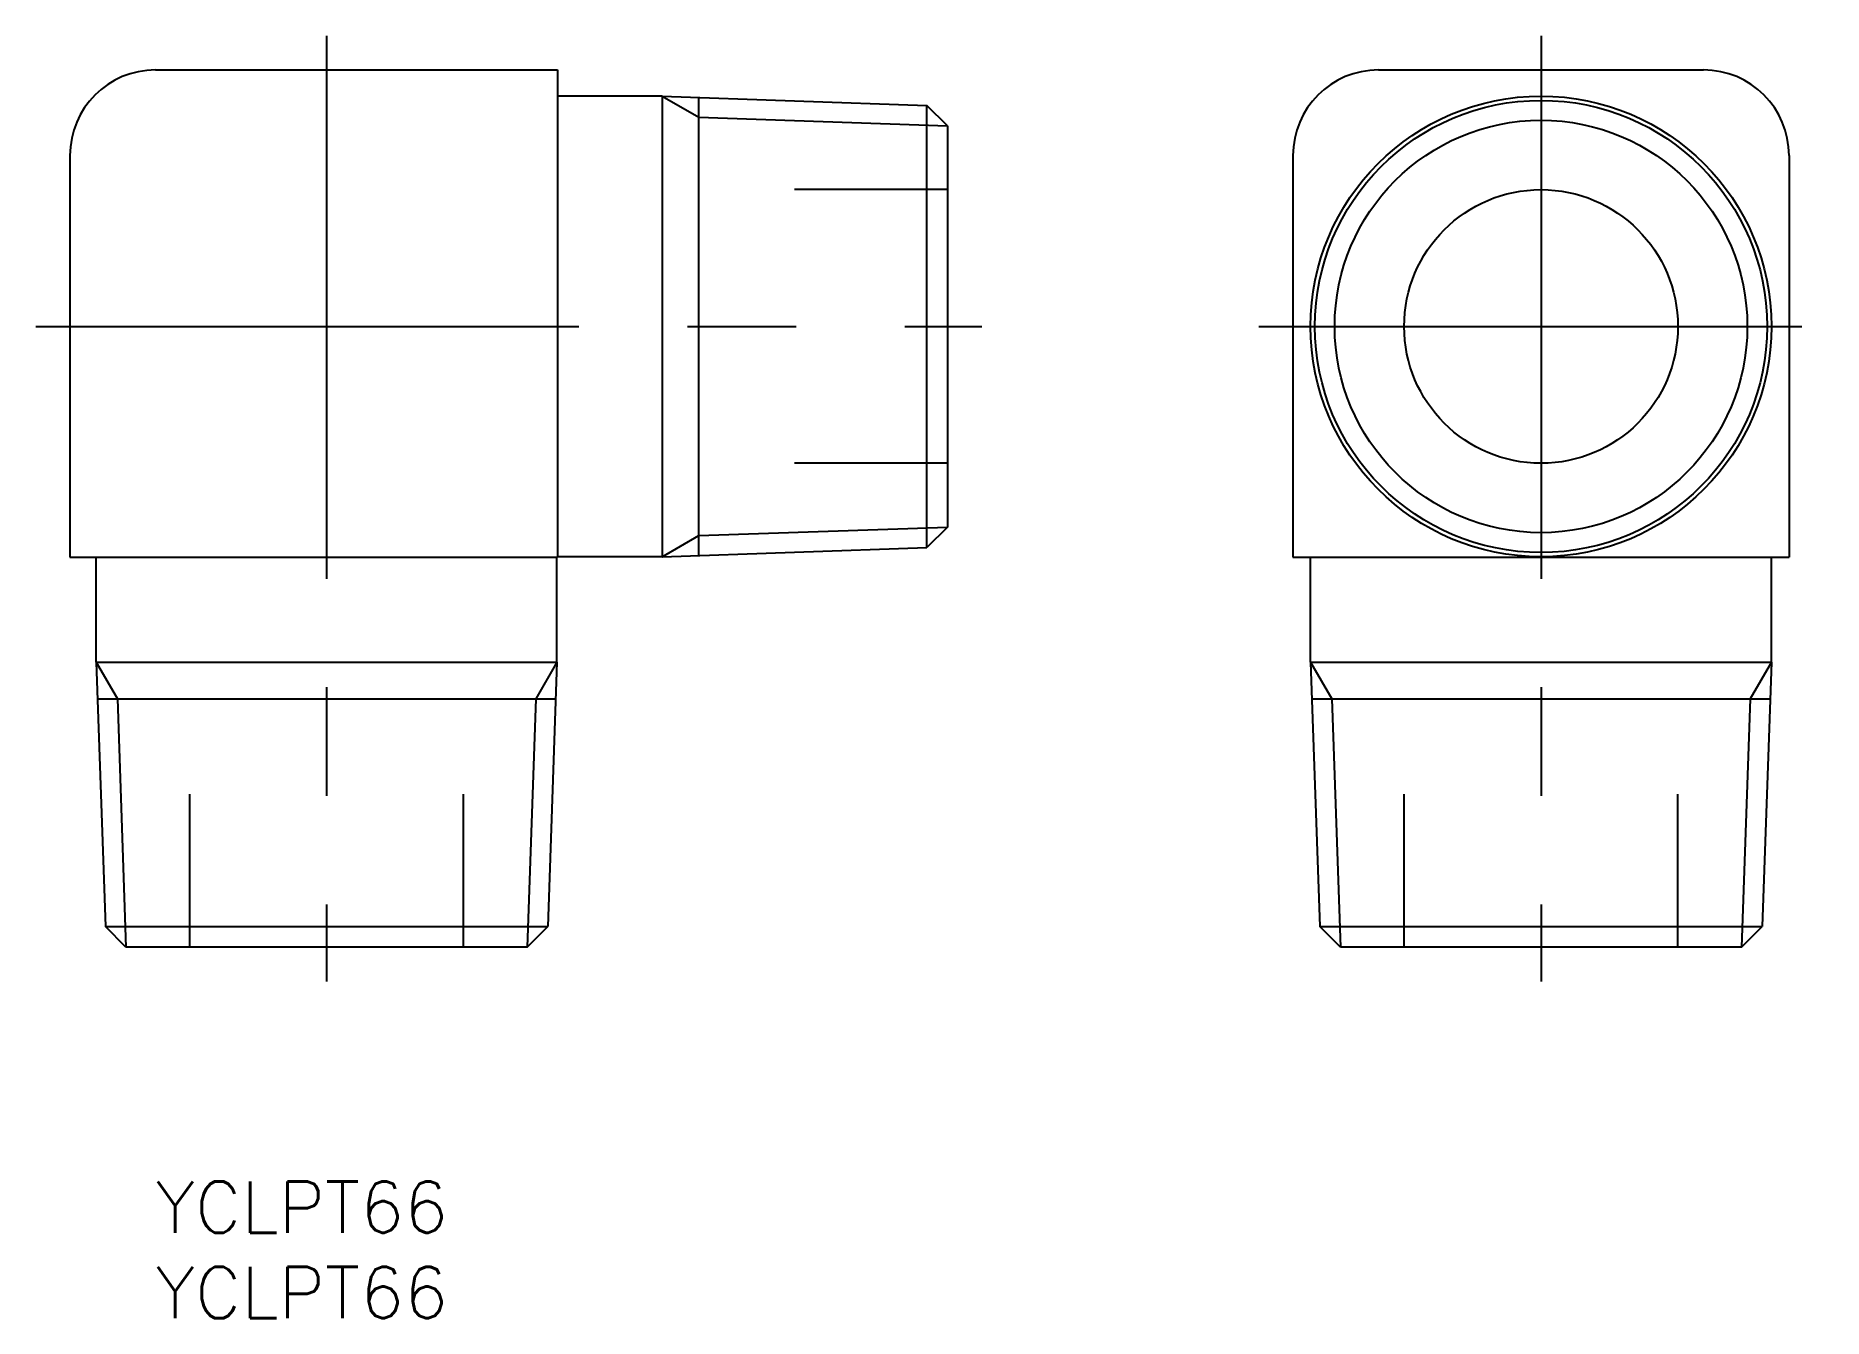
# Model space of a CAD drawing. Extents: x -17 to 87, y -58 to 17.
import ezdxf

# ---------------------------------------------------------------- set-up
doc = ezdxf.new("R2010")
doc.units = 0
doc.linetypes.add('CENTER', pattern=[50.8, 31.75, -6.35, 6.35, -6.35])
doc.linetypes.add('DASHED', pattern=[19.05, 12.7, -6.35])
doc.layers.get('0').update_dxf_attribs({"linetype": 'CONTINUOUS'})
doc.layers.add('CENTER', color=1, linetype='CENTER')
doc.styles.get("Standard").update_dxf_attribs({"font": 'txt.shx', "height": 3, "bigfont": 'bigfont.shx'})

msp = doc.modelspace()

# ---------------------------------------------------------------- linework, layer by layer
at = {"color": 7, "linetype": 'CONTINUOUS'}
for p, q in [((-10, 15), (13.5, 15)), ((13.5, 15), (13.5, -13.5)), ((61.5, 15), (80.5, 15)), ((19.63, 13.47), (13.5, 13.47)), ((19.63, 13.47), (19.63, -13.47)), ((19.63, 13.47), (35.1, 12.93)), ((21.77, -13.4), (21.77, 13.4)), ((35.1, -12.93), (35.1, 12.93)), ((36.3, 11.73), (35.1, 12.93)), ((36.3, 11.73), (36.3, -11.73)), ((-15, 10), (-15, -13.5)), ((56.5, 10), (56.5, -13.5)), ((85.5, 10), (85.5, -13.5)), ((36.3, -11.73), (35.1, -12.93)), ((-15, -13.5), (13.5, -13.5)), ((-13.47, -19.63), (-13.47, -13.5)), ((13.47, -19.63), (13.47, -13.5)), ((19.63, -13.47), (13.5, -13.47)), ((19.63, -13.47), (35.1, -12.93)), ((56.5, -13.5), (85.5, -13.5)), ((57.53, -19.63), (57.53, -13.5)), ((84.47, -19.63), (84.47, -13.5)), ((-13.47, -19.63), (13.47, -19.63)), ((-13.47, -19.63), (-12.93, -35.1)), ((13.47, -19.63), (12.93, -35.1)), ((57.53, -19.63), (84.47, -19.63)), ((57.53, -19.63), (58.07, -35.1)), ((84.47, -19.63), (83.93, -35.1)), ((-13.4, -21.77), (13.4, -21.77)), ((57.6, -21.77), (84.4, -21.77)), ((-12.93, -35.1), (12.93, -35.1)), ((-11.73, -36.3), (-12.93, -35.1)), ((11.73, -36.3), (12.93, -35.1)), ((58.07, -35.1), (83.93, -35.1)), ((59.27, -36.3), (58.07, -35.1)), ((82.73, -36.3), (83.93, -35.1)), ((11.73, -36.3), (-11.73, -36.3)), ((82.73, -36.3), (59.27, -36.3))]:
    msp.add_line(p, q, dxfattribs=at)
at = {"color": 3, "linetype": 'CONTINUOUS'}
for p, q in [((19.63, 13.47), (21.77, 12.23)), ((21.77, 12.23), (36.3, 11.73)), ((19.63, -13.47), (21.77, -12.23)), ((21.77, -12.23), (36.3, -11.73)), ((-13.47, -19.63), (-12.23, -21.77)), ((13.47, -19.63), (12.23, -21.77)), ((57.53, -19.63), (58.77, -21.77)), ((84.47, -19.63), (83.23, -21.77)), ((-12.23, -21.77), (-11.73, -36.3)), ((12.23, -21.77), (11.73, -36.3)), ((58.77, -21.77), (59.27, -36.3)), ((83.23, -21.77), (82.73, -36.3))]:
    msp.add_line(p, q, dxfattribs=at)
at = {"color": 3, "linetype": 'DASHED'}
for p, q in [((36.3, 8), (27.36, 8)), ((36.3, -8), (27.36, -8)), ((-8, -36.3), (-8, -27.36)), ((8, -36.3), (8, -27.36)), ((63, -36.3), (63, -27.36)), ((79, -36.3), (79, -27.36))]:
    msp.add_line(p, q, dxfattribs=at)
at = {"color": 7, "linetype": 'CONTINUOUS'}
for radius in [13.47, 13.22, 8]:
    msp.add_circle((71, 0), radius, dxfattribs=at)
at = {"color": 3, "linetype": 'CONTINUOUS'}
msp.add_circle((71, 0), 12.06, dxfattribs=at)
at = {"color": 7, "linetype": 'CONTINUOUS'}
for centre, start, end in [((-10, 10), 90, 180), ((61.5, 10), 90, 180), ((80.5, 10), 0, 90)]:
    msp.add_arc(centre, 5, start, end, dxfattribs=at)
at = {"layer": 'CENTER', "color": 1, "linetype": 'CENTER'}
for p, q in [((0, 17), (0, -38.3)), ((71, 17), (71, -38.3)), ((-17, 0), (38.3, 0)), ((54.5, 0), (87.5, 0))]:
    msp.add_line(p, q, dxfattribs=at)

# ---------------------------------------------------------------- texts
at = {"color": 7, "linetype": 'CONTINUOUS'}
for p in [(-10, -53), (-10, -58)]:
    msp.add_text('YCLPT66', height=3, dxfattribs=at).set_placement(p)

doc.saveas('drawing.dxf')
